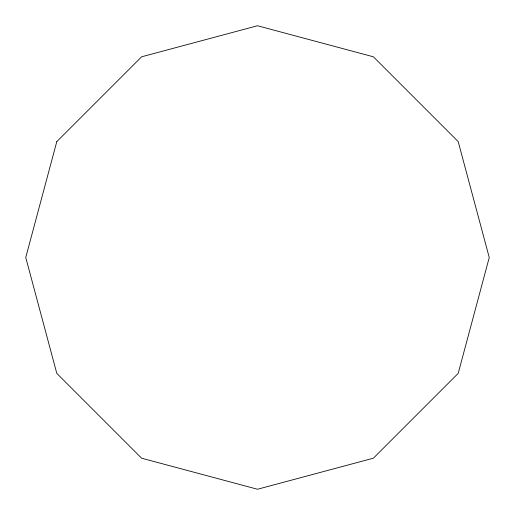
<?xml version="1.0" encoding="UTF-8"?>
<svg xmlns="http://www.w3.org/2000/svg" width="515" height="515" viewBox="0 0 515 515"><rect width="100%" height="100%" fill="white"/><g stroke="black" fill="none" stroke-linecap="round" stroke-linejoin="round"><path stroke-width="0.77" d="M56.798 141.625L25.75 257.5L56.798 373.375L141.625 458.202L257.5 489.25L373.375 458.202L458.202 373.375L489.25 257.5L458.202 141.625L373.375 56.798L257.5 25.75L141.625 56.798L56.798 141.625"/></g></svg>
